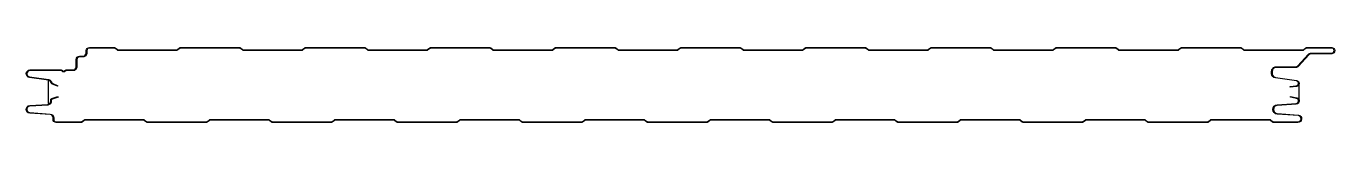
# Model space of a CAD drawing. Header units: millimetres. Extents: x 0 to 1046, y 0 to 60.
import ezdxf

# ---------------------------------------------------------------- set-up
doc = ezdxf.new("R2010")
doc.units = ezdxf.units.MM
doc.layers.add('Aluminium', color=4, linetype='Continuous', lineweight=25)
doc.layers.add('Insulation', color=2, linetype='Continuous', plot=False)

msp = doc.modelspace()

# ---------------------------------------------------------------- linework, layer by layer
at = {"layer": 'Aluminium'}
for points in [[(1043.5, 59.5), (1024.1, 59.5, 0.153987), (1022.9, 59.2), (1021.3, 58, -0.153915), (1020.1, 57.6), (997.1, 57.7), (974.1, 57.6, -0.153915), (972.9, 58), (971.3, 59.2, 0.153915), (970.1, 59.5), (947.1, 59.5), (924.1, 59.5, 0.153915), (922.9, 59.2), (921.2, 58, -0.153915), (920.1, 57.6), (897.1, 57.7), (874.1, 57.6, -0.153915), (872.9, 58), (871.2, 59.2, 0.153915), (870.1, 59.5), (847.1, 59.5), (824, 59.5, 0.153915), (822.9, 59.2), (821.2, 58, -0.153915), (820.1, 57.6), (797.1, 57.7), (774, 57.6, -0.153915), (772.9, 58), (771.2, 59.2, 0.153915), (770.1, 59.5), (747, 59.5), (724, 59.5, 0.153915), (722.9, 59.2), (721.2, 58, -0.153915), (720, 57.6), (697, 57.7), (674, 57.6, -0.153915), (672.9, 58), (671.2, 59.2, 0.153915), (670, 59.5), (647, 59.5), (624, 59.5, 0.153915), (622.8, 59.2), (621.2, 58, -0.153915), (620, 57.6), (597, 57.7), (574, 57.6, -0.153915), (572.8, 58), (571.2, 59.2, 0.153915), (570, 59.5), (547, 59.5), (524, 59.5, 0.153915), (522.8, 59.2), (521.1, 58, -0.153915), (520, 57.6), (497, 57.7), (474, 57.6, -0.153915), (472.8, 58), (471.1, 59.2, 0.153915), (470, 59.5), (447, 59.5), (423.9, 59.5, 0.153915), (422.8, 59.2), (421.1, 58, -0.153915), (420, 57.6), (397, 57.7), (373.9, 57.6, -0.153915), (372.8, 58), (371.1, 59.2, 0.153915), (370, 59.5), (346.9, 59.5), (323.9, 59.5, 0.153915), (322.8, 59.2), (321.1, 58, -0.153915), (319.9, 57.6), (296.9, 57.7), (273.9, 57.6, -0.153915), (272.8, 58), (271.1, 59.2, 0.106486), (270.3, 59.5), (223.9, 59.5, 0.153915), (222.8, 59.1), (221.1, 58, -0.153915), (219.9, 57.6), (173.9, 57.6, -0.153915), (172.8, 58), (171.1, 59.1, 0.153915), (169.9, 59.5), (146.9, 59.5), (123.9, 59.5, 0.153915), (122.7, 59.1), (121.1, 58, -0.153915), (119.9, 57.6), (73.9, 57.6, -0.153915), (72.7, 58), (71.1, 59.1, 0.153915), (69.9, 59.5), (50.5, 59.5, 0.414214), (48.5, 57.5), (48.5, 55.5, -0.414214), (45.5, 52.5), (42.5, 52.5, 0.414214), (40.5, 50.5), (40.5, 44.5, -0.414351), (37.5, 41.5), (32, 41.5, 0.215129), (31.3, 41.2), (31.1, 41, -0.436654), (28.9, 41), (28.7, 41.2, 0.176762), (28.1, 41.5), (3, 41.5, 0.932515), (2.7, 36.5), (17.9, 34.4, -0.291886), (19.9, 32.6, 0.222093), (21.3, 31.1), (25.2, 29.4), (25, 29), (21.1, 30.6, -0.222093), (19.4, 32.5, 0.291886), (17.8, 33.9), (2.6, 36, -0.932515), (3, 42), (28.1, 42, -0.181492), (29, 41.6), (29.3, 41.3, 0.436654), (30.7, 41.3), (30.9, 41.5, -0.215129), (32, 42), (37.5, 42, 0.414351), (40, 44.5), (40, 50.5, -0.414214), (42.5, 53), (45.5, 53, 0.414214), (48, 55.5), (48, 57.5, -0.414214), (50.5, 60), (70.1, 60, -0.153915), (71.2, 59.6), (72.9, 58.5, 0.153915), (74, 58.1), (119.8, 58.1, 0.153915), (120.9, 58.5), (122.6, 59.6, -0.153915), (123.7, 60), (146.9, 60), (170.1, 60, -0.153915), (171.2, 59.6), (172.9, 58.5, 0.153915), (174.1, 58.1), (219.8, 58.1, 0.153915), (220.9, 58.5), (222.6, 59.6, -0.153915), (223.7, 60), (246.9, 60), (270.1, 60, -0.153915), (271.2, 59.7), (272.9, 58.5, 0.153915), (274.1, 58.1), (319.8, 58.1, 0.153915), (320.9, 58.5), (322.6, 59.7, -0.153915), (323.8, 60), (346.9, 60), (370.1, 60, -0.153915), (371.3, 59.7), (373, 58.5, 0.153915), (374.1, 58.1), (397, 58.2), (419.8, 58.1, 0.153915), (421, 58.5), (422.6, 59.7, -0.153915), (423.8, 60), (447, 60), (470.1, 60, -0.153915), (471.3, 59.7), (473, 58.5, 0.153915), (474.1, 58.1), (497, 58.2), (519.8, 58.1, 0.153915), (521, 58.5), (522.7, 59.7, -0.153915), (523.8, 60), (547, 60), (570.2, 60, -0.153915), (571.3, 59.7), (573, 58.5, 0.153915), (574.1, 58.1), (597, 58.2), (619.9, 58.1, 0.153915), (621, 58.5), (622.7, 59.7, -0.153915), (623.8, 60), (647, 60), (670.2, 60, -0.153915), (671.3, 59.7), (673, 58.5, 0.153915), (674.2, 58.1), (697, 58.2), (719.9, 58.1, 0.153915), (721, 58.5), (722.7, 59.7, -0.153915), (723.9, 60), (747, 60), (770.2, 60, -0.153915), (771.4, 59.7), (773, 58.5, 0.153915), (774.2, 58.1), (797.1, 58.2), (819.9, 58.1, 0.153915), (821.1, 58.5), (822.7, 59.7, -0.153915), (823.9, 60), (847.1, 60), (870.2, 60, -0.153915), (871.4, 59.7), (873.1, 58.5, 0.153915), (874.2, 58.1), (897.1, 58.2), (919.9, 58.1, 0.153915), (921.1, 58.5), (922.8, 59.7, -0.153915), (923.9, 60), (947.1, 60), (970.3, 60, -0.153915), (971.4, 59.7), (973.1, 58.5, 0.153915), (974.2, 58.1), (997.1, 58.2), (1020, 58.1, 0.153915), (1021.1, 58.5), (1022.8, 59.7, -0.153987), (1023.9, 60), (1043.5, 60, -1), (1043.5, 55), (1027.3, 55, 0.211309), (1025.1, 54), (1016.9, 45, -0.211309), (1014.7, 44), (999, 44, 0.414214), (996, 41), (996, 39, 0.373885), (998.6, 36.1), (1015.3, 33.7, -0.877052), (1015.3, 28.8), (1010.3, 28.2), (1010.3, 28.7), (1015.2, 29.3, 0.877052), (1015.3, 33.2), (998.5, 35.6, -0.373885), (995.5, 39), (995.5, 40.9), (995.5, 41, -0.414214), (999, 44.5), (1014.7, 44.5, 0.211309), (1016.5, 45.3), (1024.7, 54.4, -0.211309), (1027.3, 55.5), (1043.5, 55.5, 0.997528)], [(1010.5, 20.2), (1010.6, 20.7), (1015.5, 19.7, -0.877553), (1015.2, 14.8), (1000, 13.7, 0.93308), (1000, 7.2), (1016.9, 6, -0.931475), (1016.5, 0), (997.4, 0, -0.153915), (996.3, 0.3), (994.6, 1.5, 0.153915), (993.5, 1.9), (970.6, 1.8), (947.7, 1.9, 0.153915), (946.6, 1.5), (944.9, 0.3, -0.153915), (943.8, 0), (920.6, 0), (897.4, 0, -0.153915), (896.3, 0.3), (894.6, 1.5, 0.153915), (893.4, 1.9), (870.6, 1.8), (847.7, 1.9, 0.153915), (846.6, 1.5), (844.9, 0.3, -0.153915), (843.7, 0), (820.6, 0), (797.4, 0, -0.153915), (796.2, 0.3), (794.6, 1.5, 0.153915), (793.4, 1.9), (770.5, 1.8), (747.7, 1.9, 0.153915), (746.5, 1.5), (744.9, 0.3, -0.153915), (743.7, 0), (720.5, 0), (697.4, 0, -0.153915), (696.2, 0.3), (694.5, 1.5, 0.153915), (693.4, 1.9), (670.5, 1.8), (647.7, 1.9, 0.153915), (646.5, 1.5), (644.8, 0.3, -0.153915), (643.7, 0), (620.5, 0), (597.3, 0, -0.153915), (596.2, 0.3), (594.5, 1.5, 0.153915), (593.4, 1.9), (570.5, 1.8), (547.6, 1.9, 0.153915), (546.5, 1.5), (544.8, 0.3, -0.153915), (543.7, 0), (520.5, 0), (497.3, 0, -0.153915), (496.2, 0.3), (494.5, 1.5, 0.153915), (493.3, 1.9), (470.5, 1.8), (447.6, 1.9, 0.153915), (446.5, 1.5), (444.8, 0.3, -0.153915), (443.6, 0), (420.5, 0), (397.3, 0, -0.153915), (396.1, 0.3), (394.5, 1.5, 0.153915), (393.3, 1.9), (370.5, 1.8), (347.6, 1.9, 0.153915), (346.4, 1.5), (344.8, 0.3, -0.153915), (343.6, 0), (320.4, 0), (297.3, 0, -0.153915), (296.1, 0.3), (294.4, 1.5, 0.153915), (293.3, 1.9), (247.6, 1.9, 0.153915), (246.4, 1.5), (244.7, 0.3, -0.153915), (243.6, 0), (220.4, 0), (197.2, 0, -0.153915), (196.1, 0.4), (194.4, 1.5, 0.153915), (193.3, 1.9), (147.6, 1.9, 0.153915), (146.4, 1.5), (144.7, 0.4, -0.153915), (143.6, 0), (120.4, 0), (97.2, 0, -0.153915), (96.1, 0.4), (94.4, 1.5, 0.153915), (93.2, 1.9), (47.5, 1.9, 0.153915), (46.4, 1.5), (44.7, 0.4, -0.153915), (43.6, 0), (24, 0, -0.414214), (21.5, 2.5), (21.5, 3.8, 0.394299), (19.2, 6.3), (2.8, 7.4, -0.933711), (2.8, 13.5), (17.3, 14.5, 0.414568), (19.6, 17.1), (19.6, 17.6, -0.364025), (20.6, 19.3), (25.3, 20.9), (25.5, 20.4), (20.7, 18.8, 0.366952), (20.1, 17.7), (20.1, 17.2, -0.414568), (17.3, 14), (2.8, 13, 0.933711), (2.8, 7.9), (19.2, 6.8, -0.394299), (22, 3.8), (22, 2.5, 0.414214), (24, 0.5), (43.4, 0.5, 0.153915), (44.6, 0.9), (46.2, 2, -0.153915), (47.4, 2.4), (93.4, 2.4, -0.153915), (94.6, 2), (96.2, 0.9, 0.153915), (97.4, 0.5), (120.4, 0.5), (143.4, 0.5, 0.153915), (144.6, 0.9), (146.2, 2, -0.153915), (147.4, 2.4), (193.4, 2.4, -0.153915), (194.6, 2), (196.3, 0.9, 0.153915), (197.4, 0.5), (243.8, 0.5, 0.106486), (244.6, 0.8), (246.3, 2, -0.153915), (247.4, 2.4), (270.4, 2.3), (293.4, 2.4, -0.153915), (294.6, 2), (296.3, 0.8, 0.153915), (297.4, 0.5), (320.4, 0.5), (343.5, 0.5, 0.153915), (344.6, 0.8), (346.3, 2, -0.153915), (347.4, 2.4), (370.5, 2.3), (393.5, 2.4, -0.153915), (394.6, 2), (396.3, 0.8, 0.153915), (397.4, 0.5), (420.5, 0.5), (443.5, 0.5, 0.153915), (444.6, 0.8), (446.3, 2, -0.153915), (447.5, 2.4), (470.5, 2.3), (493.5, 2.4, -0.153915), (494.6, 2), (496.3, 0.8, 0.153915), (497.5, 0.5), (520.5, 0.5), (543.5, 0.5, 0.153915), (544.7, 0.8), (546.3, 2, -0.153915), (547.5, 2.4), (570.5, 2.3), (593.5, 2.4, -0.153915), (594.7, 2), (596.3, 0.8, 0.153915), (597.5, 0.5), (620.5, 0.5), (643.5, 0.5, 0.153915), (644.7, 0.8), (646.4, 2, -0.153915), (647.5, 2.4), (670.5, 2.3), (693.5, 2.4, -0.153915), (694.7, 2), (696.4, 0.8, 0.153915), (697.5, 0.5), (720.5, 0.5), (743.6, 0.5, 0.153915), (744.7, 0.8), (746.4, 2, -0.153915), (747.5, 2.4), (770.5, 2.3), (793.6, 2.4, -0.153915), (794.7, 2), (796.4, 0.8, 0.153915), (797.5, 0.5), (820.6, 0.5), (843.6, 0.5, 0.153915), (844.7, 0.8), (846.4, 2, -0.153915), (847.6, 2.4), (870.6, 2.3), (893.6, 2.4, -0.153915), (894.7, 2), (896.4, 0.8, 0.153915), (897.6, 0.5), (920.6, 0.5), (943.6, 0.5, 0.153915), (944.7, 0.8), (946.4, 2, -0.153915), (947.6, 2.4), (970.6, 2.3), (993.6, 2.4, -0.153915), (994.8, 2), (996.4, 0.8, 0.153915), (997.6, 0.5), (1016.5, 0.5, 0.928156), (1016.9, 5.5), (999.9, 6.7, -0.933045), (999.9, 14.2), (1015.1, 15.3, 0.877553), (1015.4, 19.2)]]:
    msp.add_lwpolyline(points, format="xyb", close=True, dxfattribs=at)
at = {"layer": 'Insulation'}
msp.add_lwpolyline([(1017.5, 31.2, -0.378719), (1015.3, 28.8), (1010.3, 28.2), (1010.3, 28.7), (1015.2, 29.3, 0.877052), (1015.3, 33.2), (998.5, 35.6, -0.373885), (995.5, 39), (995.5, 40.9), (995.5, 41, -0.414214), (999, 44.5), (1014.7, 44.5, 0.211309), (1016.5, 45.3), (1024.7, 54.4, -0.211309), (1027.3, 55.5), (1043.5, 55.5, 0.997528), (1043.5, 59.5), (1024.1, 59.5, 0.153987), (1022.9, 59.2), (1021.3, 58, -0.153915), (1020.1, 57.6), (997.1, 57.7), (974.1, 57.6, -0.153915), (972.9, 58), (971.3, 59.2, 0.153915), (970.1, 59.5), (947.1, 59.5), (924.1, 59.5, 0.153915), (922.9, 59.2), (921.2, 58, -0.153915), (920.1, 57.6), (897.1, 57.7), (874.1, 57.6, -0.153915), (872.9, 58), (871.2, 59.2, 0.153915), (870.1, 59.5), (847.1, 59.5), (824, 59.5, 0.153915), (822.9, 59.2), (821.2, 58, -0.153915), (820.1, 57.6), (797.1, 57.7), (774, 57.6, -0.153915), (772.9, 58), (771.2, 59.2, 0.153915), (770.1, 59.5), (747, 59.5), (724, 59.5, 0.153915), (722.9, 59.2), (721.2, 58, -0.153915), (720, 57.6), (697, 57.7), (674, 57.6, -0.153915), (672.9, 58), (671.2, 59.2, 0.153915), (670, 59.5), (647, 59.5), (624, 59.5, 0.153915), (622.8, 59.2), (621.2, 58, -0.153915), (620, 57.6), (597, 57.7), (574, 57.6, -0.153915), (572.8, 58), (571.2, 59.2, 0.153915), (570, 59.5), (547, 59.5), (524, 59.5, 0.153915), (522.8, 59.2), (521.1, 58, -0.153915), (520, 57.6), (497, 57.7), (474, 57.6, -0.153915), (472.8, 58), (471.1, 59.2, 0.153915), (470, 59.5), (447, 59.5), (423.9, 59.5, 0.153915), (422.8, 59.2), (421.1, 58, -0.153915), (420, 57.6), (397, 57.7), (373.9, 57.6, -0.153915), (372.8, 58), (371.1, 59.2, 0.153915), (370, 59.5), (346.9, 59.5), (323.9, 59.5, 0.153915), (322.8, 59.2), (321.1, 58, -0.153915), (319.9, 57.6), (296.9, 57.7), (273.9, 57.6, -0.153915), (272.8, 58), (271.1, 59.2, 0.106486), (270.3, 59.5), (223.9, 59.5, 0.153915), (222.8, 59.1), (221.1, 58, -0.153915), (219.9, 57.6), (173.9, 57.6, -0.153915), (172.8, 58), (171.1, 59.1, 0.153915), (169.9, 59.5), (146.9, 59.5), (123.9, 59.5, 0.153915), (122.7, 59.1), (121.1, 58, -0.153915), (119.9, 57.6), (73.9, 57.6, -0.153915), (72.7, 58), (71.1, 59.1, 0.153915), (69.9, 59.5), (50.5, 59.5, 0.414214), (48.5, 57.5), (48.5, 55.5, -0.414214), (45.5, 52.5), (42.5, 52.5, 0.414214), (40.5, 50.5), (40.5, 44.5, -0.414351), (37.5, 41.5), (32, 41.5, 0.215129), (31.3, 41.2), (31.1, 41, -0.436654), (28.9, 41), (28.7, 41.2, 0.176762), (28.1, 41.5), (3, 41.5, 0.932515), (2.7, 36.5), (17.9, 34.4, -0.291886), (19.9, 32.6, 0.222093), (21.3, 31.1), (25.2, 29.4), (25, 29), (21.1, 30.6, -0.222093), (19.4, 32.5, 0.196075), (18.5, 33.7), (17.6, 33.7), (17.6, 15.3), (19, 15.3, 0.195141), (19.6, 17.1), (19.6, 17.6), (19.6, 17.9, -0.320103), (20.6, 19.3), (25.3, 20.9), (25.5, 20.4), (20.7, 18.8, 0.366952), (20.1, 17.7), (20.1, 17.2, -0.414568), (17.3, 14), (2.8, 13, 0.933711), (2.8, 7.9), (19.2, 6.8, -0.394299), (22, 3.8), (22, 2.5, 0.414214), (24, 0.5), (43.4, 0.5, 0.153915), (44.6, 0.9), (46.2, 2, -0.153915), (47.4, 2.4), (93.4, 2.4, -0.153915), (94.6, 2), (96.2, 0.9, 0.153915), (97.4, 0.5), (120.4, 0.5), (143.4, 0.5, 0.153915), (144.6, 0.9), (146.2, 2, -0.153915), (147.4, 2.4), (193.4, 2.4, -0.153915), (194.6, 2), (196.3, 0.9, 0.153915), (197.4, 0.5), (243.8, 0.5, 0.106486), (244.6, 0.8), (246.3, 2, -0.153915), (247.4, 2.4), (270.4, 2.3), (293.4, 2.4, -0.153915), (294.6, 2), (296.3, 0.8, 0.153915), (297.4, 0.5), (320.4, 0.5), (343.5, 0.5, 0.153915), (344.6, 0.8), (346.3, 2, -0.153915), (347.4, 2.4), (370.5, 2.3), (393.5, 2.4, -0.153915), (394.6, 2), (396.3, 0.8, 0.153915), (397.4, 0.5), (420.5, 0.5), (443.5, 0.5, 0.153915), (444.6, 0.8), (446.3, 2, -0.153915), (447.5, 2.4), (470.5, 2.3), (493.5, 2.4, -0.153915), (494.6, 2), (496.3, 0.8, 0.153915), (497.5, 0.5), (520.5, 0.5), (543.5, 0.5, 0.153915), (544.7, 0.8), (546.3, 2, -0.153915), (547.5, 2.4), (570.5, 2.3), (593.5, 2.4, -0.153915), (594.7, 2), (596.3, 0.8, 0.153915), (597.5, 0.5), (620.5, 0.5), (643.5, 0.5, 0.153915), (644.7, 0.8), (646.4, 2, -0.153915), (647.5, 2.4), (670.5, 2.3), (693.5, 2.4, -0.153915), (694.7, 2), (696.4, 0.8, 0.153915), (697.5, 0.5), (720.5, 0.5), (743.6, 0.5, 0.153915), (744.7, 0.8), (746.4, 2, -0.153915), (747.5, 2.4), (770.5, 2.3), (793.6, 2.4, -0.153915), (794.7, 2), (796.4, 0.8, 0.153915), (797.5, 0.5), (820.6, 0.5), (843.6, 0.5, 0.153915), (844.7, 0.8), (846.4, 2, -0.153915), (847.6, 2.4), (870.6, 2.3), (893.6, 2.4, -0.153915), (894.7, 2), (896.4, 0.8, 0.153915), (897.6, 0.5), (920.6, 0.5), (943.6, 0.5, 0.153915), (944.7, 0.8), (946.4, 2, -0.153915), (947.6, 2.4), (970.6, 2.3), (993.6, 2.4, -0.153915), (994.8, 2), (996.4, 0.8, 0.153915), (997.6, 0.5), (1016.5, 0.5, 0.928156), (1016.9, 5.5), (999.9, 6.7, -0.933045), (999.9, 14.2), (1015.1, 15.3, 0.877553), (1015.4, 19.2), (1010.5, 20.2), (1010.6, 20.7), (1015.5, 19.7, -0.341993), (1017.5, 17.4)], format="xyb", close=True, dxfattribs=at)

doc.saveas('drawing.dxf')
